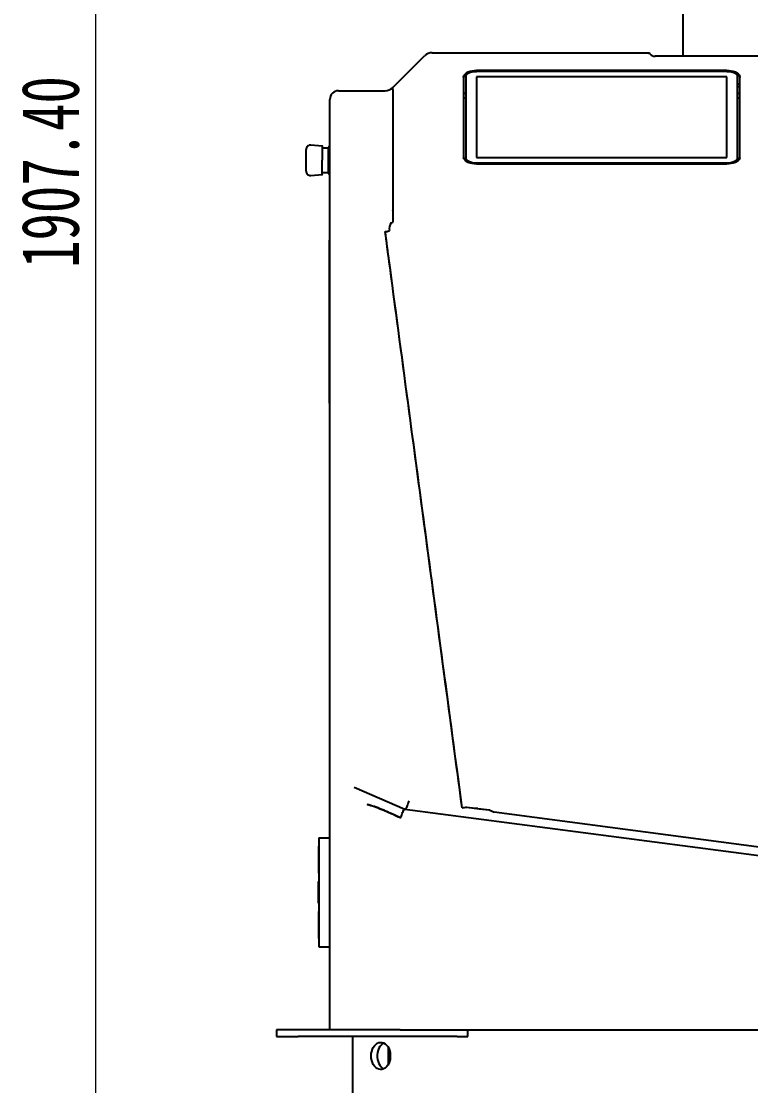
# Model space of a CAD drawing. Header units: millimetres. Extents: x -151 to 542, y -128 to 292.
# Drawn here: x 163.77 to 197.3, y 172.35 to 221.32 of the extents above; entities that cross this region are included whole.
import ezdxf

# ---------------------------------------------------------------- set-up
doc = ezdxf.new("R2010")
doc.units = ezdxf.units.MM
doc.styles.add('SLDTEXTSTYLE3', font='TXT', dxfattribs={"width": 0.7})
doc.dimstyles.new('SLDDIMSTYLE4', dxfattribs={"dimtxt": 2.857707, "dimasz": 1.5, "dimexe": 0, "dimexo": 0.0625, "dimgap": 0.714427, "dimtad": 1, "dimlfac": 20, "dimrnd": 1e-09, "dimzin": 4, "dimdsep": 46, "dimtxsty": 'SLDTEXTSTYLE3', "dimsah": 1, "dimcen": 0.09, "dimadec": 0, "dimazin": 1, "dimtfac": 1, "dimtofl": 0, "dimtmove": 0, "dimatfit": 3, "dimfxl": 1, "dimfrac": 2, "dimtolj": 1, "dimtzin": 12, "dimarcsym": 0})

# ---------------------------------------------------------------- blocks, each defined once
blk = doc.blocks.new('_D_6')
at = {"color": 7, "linetype": 'Continuous', "lineweight": 18}
for p, q in [((195.804, 263.618), (165.179, 263.618)), ((167.179, 263.618), (167.179, 168.248)), ((186.554, 168.248), (165.179, 168.248))]:
    blk.add_line(p, q, dxfattribs=at)
for points in [[(167.179, 263.618), (166.879, 262.118), (167.479, 262.118)], [(167.179, 168.248), (167.479, 169.748), (166.879, 169.748)]]:
    blk.add_solid(points, dxfattribs=at)
at = {"color": 7, "linetype": 'Continuous', "lineweight": 18, "insert": (163.768, 209.975), "char_height": 2.6458, "attachment_point": 1, "rotation": 90, "style": 'SLDTEXTSTYLE3'}
blk.add_mtext('1907.40', dxfattribs=at)

msp = doc.modelspace()

# ---------------------------------------------------------------- linework, layer by layer
at = {"color": 7, "linetype": 'Continuous', "lineweight": 25}
for p, q in [((194.20414, 219.71094), (194.20414, 259.59823)), ((182.66125, 219.87323), (192.65414, 219.87323)), ((192.65414, 219.87323), (192.65414, 219.8452)), ((180.84757, 218.26665), (182.3077, 219.72678)), ((192.66902, 219.80624), (192.65414, 219.8452)), ((202.70414, 219.71094), (192.90414, 219.71094)), ((196.20414, 219.05624), (184.70414, 219.05624)), ((196.20414, 219.01294), (184.70414, 219.01294)), ((196.20414, 219.00624), (184.70414, 219.00624)), ((192.65414, 219.01294), (192.65414, 219.00624)), ((194.20414, 219.00624), (194.20414, 219.01294)), ((184.10414, 218.75624), (184.10414, 215.05624)), ((184.20414, 218.75624), (184.20414, 215.05624)), ((196.20414, 218.75624), (184.70414, 218.75624)), ((184.70414, 218.75624), (184.70414, 215.05624)), ((196.20414, 218.75581), (184.70414, 218.75581)), ((196.20414, 215.05624), (196.20414, 218.75624)), ((196.70414, 215.05624), (196.70414, 218.75624)), ((196.70414, 218.44823), (196.80414, 218.44823)), ((196.80414, 215.05624), (196.80414, 218.75624)), ((178.35414, 218.12323), (180.49704, 218.12323)), ((180.84757, 218.21929), (180.84757, 218.26665)), ((180.85059, 218.18307), (180.85059, 212.62144)), ((184.20414, 217.99823), (184.10414, 217.99823)), ((196.80414, 218.29823), (196.70414, 218.29823)), ((196.80414, 217.99823), (196.70414, 217.99823)), ((177.95414, 217.70983), (177.95414, 217.72323)), ((177.95414, 212.14649), (177.95414, 217.70983)), ((184.10414, 217.79823), (184.20414, 217.79823)), ((196.70414, 217.79823), (196.80414, 217.79823)), ((177.60544, 215.57936), (177.08046, 215.62233)), ((177.87914, 215.47823), (177.61414, 215.47823)), ((177.92618, 215.55377), (177.87914, 215.47823)), ((177.87914, 215.47823), (177.87914, 214.36823)), ((177.92618, 215.55377), (177.92618, 214.29268)), ((177.95414, 215.55823), (177.9345, 215.55823)), ((176.86364, 214.94038), (176.86364, 214.96026)), ((184.20414, 214.89041), (184.20414, 215.05624)), ((184.70414, 215.05624), (196.20414, 215.05624)), ((196.70414, 215.05624), (196.70414, 214.89041)), ((177.60544, 214.26709), (177.60544, 214.92323)), ((184.70414, 214.80624), (196.20414, 214.80624)), ((184.70414, 214.75624), (196.20414, 214.75624)), ((177.08046, 214.22413), (177.60544, 214.26709)), ((177.61414, 214.36823), (177.87914, 214.36823)), ((177.87914, 214.36823), (177.92618, 214.29268)), ((177.9345, 214.28823), (177.95414, 214.28823)), ((180.85059, 212.59543), (180.85059, 212.07443)), ((177.95414, 212.07293), (177.95414, 212.14649)), ((177.95414, 212.06136), (177.95414, 212.07293)), ((177.95414, 174.92323), (177.95414, 212.06136)), ((180.77088, 212.04896), (180.85059, 212.07443)), ((180.77088, 212.04896), (180.85059, 212.07443)), ((180.65414, 211.6761), (180.65414, 211.67615)), ((177.95414, 211.24823), (177.92914, 211.24823)), ((177.92914, 211.24823), (177.92914, 210.77323)), ((177.92914, 210.77323), (177.92914, 204.22323)), ((177.92914, 204.22323), (177.92914, 203.74823)), ((177.92914, 203.74823), (177.95414, 203.74823)), ((179.07789, 186.08464), (181.40414, 185.07323)), ((184.25428, 185.17137), (185.27833, 185.03742)), ((184.62231, 185.12323), (184.75414, 185.12323)), ((184.75414, 185.12323), (184.75414, 185.10598)), ((180.65414, 184.92751), (180.65414, 184.92873)), ((181.40224, 185.07348), (197.80414, 182.92323)), ((185.517, 184.94522), (197.80414, 183.32796)), ((177.45414, 183.74823), (177.45414, 183.24823)), ((177.45414, 183.74823), (177.95414, 183.74823)), ((177.42914, 183.37323), (177.45414, 183.37323)), ((177.42914, 183.37323), (177.42914, 183.12323)), ((177.45414, 183.24823), (177.45414, 179.24823)), ((177.42914, 183.12323), (177.42914, 182.37323)), ((177.42914, 182.37323), (177.42914, 182.12323)), ((177.45414, 182.12323), (177.42914, 182.12323)), ((177.42914, 181.73823), (177.43914, 181.74823)), ((177.42914, 181.73823), (177.43914, 181.74823)), ((177.42914, 181.59823), (177.42914, 181.73823)), ((177.43914, 181.74823), (177.45414, 181.74823)), ((177.43914, 181.74823), (177.43914, 181.59823)), ((177.43914, 181.74823), (177.45414, 181.74823)), ((177.42914, 180.89823), (177.42914, 181.59823)), ((177.43914, 181.59823), (177.43914, 180.89823)), ((177.42914, 180.75823), (177.42914, 180.89823)), ((177.43914, 180.74823), (177.42914, 180.75823)), ((177.42914, 180.75823), (177.43914, 180.74823)), ((177.43914, 180.89823), (177.43914, 180.74823)), ((177.43914, 180.74823), (177.45414, 180.74823)), ((177.42914, 180.37323), (177.42914, 180.12323)), ((177.42914, 180.37323), (177.45414, 180.37323)), ((177.42914, 180.12323), (177.42914, 179.37323)), ((177.42914, 179.37323), (177.42914, 179.12323)), ((177.45414, 179.24823), (177.45414, 178.74823)), ((177.45414, 179.12323), (177.42914, 179.12323)), ((177.45414, 178.74823), (177.95414, 178.74823)), ((175.50414, 174.92323), (175.50414, 174.62323)), ((176.50414, 174.92323), (175.50414, 174.92323)), ((180.67165, 174.92323), (176.50414, 174.92323)), ((181.18956, 174.92323), (180.67165, 174.92323)), ((181.18956, 174.92323), (197.80414, 174.92323)), ((184.30414, 174.62323), (184.30414, 174.92323)), ((175.50414, 174.62323), (176.50414, 174.62323)), ((183.80414, 174.62323), (176.50414, 174.62323)), ((179.00414, 172.02323), (179.00414, 174.62323)), ((183.80414, 174.62323), (184.30414, 174.62323)), ((180.65414, 173.3591), (180.65414, 174.08736))]:
    msp.add_line(p, q, dxfattribs=at)
at = {"color": 7, "linetype": 'Continuous', "lineweight": 25, "flags": 128}
for points in [[(184.10414, 218.75624), (184.11326, 218.80834), (184.14033, 218.85885), (184.18453, 218.90624), (184.24452, 218.94908), (184.31847, 218.98605), (184.40414, 219.01605), (184.49893, 219.03815), (184.59996, 219.05168), (184.70414, 219.05624)], [(184.10414, 218.71294), (184.11326, 218.76503), (184.14033, 218.81555), (184.18453, 218.86294), (184.24452, 218.90578), (184.31847, 218.94275), (184.40414, 218.97275), (184.49893, 218.99485), (184.59996, 219.00838), (184.70414, 219.01294)], [(184.70414, 219.00624), (184.6066, 219.00144), (184.5128, 218.98721), (184.42636, 218.96411), (184.35059, 218.93302), (184.28841, 218.89513), (184.2422, 218.85191), (184.21375, 218.80501), (184.20414, 218.75624)], [(196.20414, 219.05624), (196.30833, 219.05168), (196.40936, 219.03815), (196.50414, 219.01605), (196.58982, 218.98605), (196.66377, 218.94908), (196.72376, 218.90624), (196.76796, 218.85885), (196.79503, 218.80834), (196.80414, 218.75624)], [(196.20414, 219.01294), (196.30833, 219.00838), (196.40936, 218.99485), (196.50414, 218.97275), (196.58982, 218.94275), (196.66377, 218.90578), (196.72376, 218.86294), (196.76796, 218.81555), (196.79503, 218.76503), (196.80414, 218.71294)], [(196.70414, 218.75624), (196.69454, 218.80501), (196.66608, 218.85191), (196.61988, 218.89513), (196.5577, 218.93302), (196.48193, 218.96411), (196.39549, 218.98721), (196.30169, 219.00144), (196.20414, 219.00624)], [(184.70414, 214.75624), (184.59996, 214.7608), (184.49893, 214.77433), (184.40414, 214.79643), (184.31847, 214.82643), (184.24452, 214.8634), (184.18453, 214.90624), (184.14033, 214.95363), (184.11326, 215.00415), (184.10414, 215.05624)], [(184.20414, 215.05624), (184.21375, 215.00747), (184.2422, 214.96057), (184.28841, 214.91735), (184.35059, 214.87946), (184.42636, 214.84837), (184.5128, 214.82527), (184.6066, 214.81104), (184.70414, 214.80624)], [(196.80414, 215.05624), (196.79503, 215.00415), (196.76796, 214.95363), (196.72376, 214.90624), (196.66377, 214.8634), (196.58982, 214.82643), (196.50414, 214.79643), (196.40936, 214.77433), (196.30833, 214.7608), (196.20414, 214.75624)], [(196.20414, 214.80624), (196.30169, 214.81104), (196.39549, 214.82527), (196.48193, 214.84837), (196.5577, 214.87946), (196.61988, 214.91735), (196.66608, 214.96057), (196.69454, 215.00747), (196.70414, 215.05624)], [(184.25428, 185.17137), (184.82279, 185.09701), (185.27833, 185.03742)], [(179.85301, 173.72323), (179.85937, 173.82885), (179.87826, 173.93144), (179.90913, 174.02804), (179.95111, 174.11587), (180.00298, 174.1924), (180.06324, 174.25543), (180.13018, 174.30316), (180.20185, 174.3342), (180.2762, 174.34766), (180.35109, 174.34317), (180.42437, 174.32083), (180.49392, 174.28131), (180.55775, 174.22573), (180.61402, 174.15569), (180.66111, 174.07321), (180.69767, 173.98067), (180.72264, 173.88071), (180.73531, 173.77623), (180.73531, 173.67022), (180.72264, 173.56574), (180.69767, 173.46579), (180.66111, 173.37324), (180.61402, 173.29077), (180.55775, 173.22073), (180.49392, 173.16515), (180.42437, 173.12562), (180.35109, 173.10329), (180.2762, 173.09879), (180.20185, 173.11226), (180.13018, 173.1433), (180.06324, 173.19102), (180.00298, 173.25406), (179.95111, 173.33059), (179.90913, 173.41842), (179.87826, 173.51502), (179.85937, 173.6176), (179.85301, 173.72323)], [(180.43638, 174.31536), (180.37883, 174.28131), (180.31501, 174.22573), (180.25874, 174.15569), (180.21165, 174.07321), (180.17509, 173.98067), (180.15012, 173.88071), (180.13745, 173.77623), (180.13745, 173.67022), (180.15012, 173.56574), (180.17509, 173.46579), (180.21165, 173.37324), (180.25874, 173.29077), (180.31501, 173.22073), (180.37883, 173.16515), (180.43638, 173.13109)]]:
    msp.add_lwpolyline(points, dxfattribs=at)
at = {"color": 7, "linetype": 'Continuous', "lineweight": 25}
for centre, radius, start, end in [((182.66125, 219.37323), 0.5, 90, 135), ((178.35414, 217.72323), 0.4, 90, 180), ((180.49704, 218.62323), 0.5, 270.000147, 315), ((177.06414, 215.423), 0.2, 85.320951, 180), ((177.60414, 215.56945), 0.01, 0, 82.573427), ((177.9345, 215.54823), 0.01, 90, 146.309932), ((177.06414, 214.42346), 0.2, 180, 274.679049), ((177.60414, 214.27701), 0.01, 277.426573, 0), ((177.9345, 214.29823), 0.01, 213.690068, 270), ((180.76304, 212.60844), 0.08851, 351.551285, 8.448715), ((181.07951, 211.80839), 0.39131, 142.065506, 196.448576), ((182.35557, 197.46628), 12.44066, 277.771926, 278.778834)]:
    msp.add_arc(centre, radius, start, end, dxfattribs=at)
for centre, major_axis, ratio, start_param, end_param in [((192.90414, 219.85528), (0.25, 0), 0.57735027, 3.48823943, 4.71238898), ((179.85059, 217.31704), (0.96593, 0.96593), 0.26794919, 6.02138592, 6.09913527)]:
    msp.add_ellipse(centre, major_axis=major_axis, ratio=ratio, start_param=start_param, end_param=end_param, dxfattribs=at)
for points in [[(180.84757, 218.21929), (180.84453, 218.23001), (180.83846, 218.25147), (180.84453, 218.26159), (180.84757, 218.26665)], [(177.61414, 214.92323), (177.61414, 214.96552), (177.61414, 215.05011), (177.61414, 215.17212), (177.61414, 215.28457), (177.61414, 215.3831), (177.61414, 215.46408), (177.61414, 215.52381), (177.61414, 215.56223), (177.61414, 215.56704), (177.61414, 215.56945)], [(176.86414, 214.92323), (176.86414, 214.95594), (176.86414, 215.02136), (176.86414, 215.11571), (176.86414, 215.20268), (176.86414, 215.27888), (176.86414, 215.34151), (176.86414, 215.3877), (176.86414, 215.41742), (176.86414, 215.42114), (176.86414, 215.423)], [(176.86414, 214.42346), (176.86414, 214.42532), (176.86414, 214.42904), (176.86414, 214.45876), (176.86414, 214.50494), (176.86414, 214.56758), (176.86414, 214.64378), (176.86414, 214.73074), (176.86414, 214.8251), (176.86414, 214.89052), (176.86414, 214.92323)]]:
    msp.add_open_spline(points, degree=3, dxfattribs=at)
for points, knots in [([(180.50037, 211.64689), (180.53109, 211.64725), (180.57047, 211.6477), (180.64134, 211.66533), (180.67587, 211.68305), (180.70422, 211.69759)], [0, 0, 0, 0, 0.38825435, 0.49763316, 1, 1, 1, 1]), ([(180.50037, 211.64689), (180.52015, 211.64663), (180.55982, 211.64611), (180.63357, 211.66148), (180.67601, 211.68317), (180.70422, 211.69759)], [0, 0, 0, 0, 0.24998081, 0.50150498, 1, 1, 1, 1]), ([(184.03792, 185.1399), (183.70101, 187.66439), (183.1041, 192.13693), (181.98728, 200.50525), (181.14502, 206.8164), (180.56275, 211.17949), (180.50037, 211.64689)], [0, 0, 0, 0, 0.28570195, 0.50616684, 0.94709667, 1, 1, 1, 1]), ([(184.03792, 185.1399), (183.4483, 189.55793), (182.26904, 198.39399), (181.08993, 207.22926), (180.50037, 211.64689)], [0, 0, 0, 0, 0.50000004, 1, 1, 1, 1]), ([(179.67012, 185.29168), (179.77955, 185.26154), (180.00033, 185.20075), (180.34058, 185.06607), (180.68426, 184.91694), (180.91638, 184.81139), (181.0329, 184.75841)], [0, 0, 0, 0, 0.25143382, 0.50723225, 0.75262051, 1, 1, 1, 1]), ([(181.0329, 184.75841), (180.91711, 184.81066), (180.68465, 184.91556), (180.34214, 185.06337), (180.00142, 185.19964), (179.78108, 185.26085), (179.67012, 185.29168)], [0, 0, 0, 0, 0.24546202, 0.4927702, 0.74454043, 1, 1, 1, 1]), ([(181.58685, 185.46251), (181.5867, 185.46196), (181.57785, 185.42889), (181.55542, 185.3522), (181.51617, 185.24127), (181.47316, 185.14588), (181.43365, 185.08255), (181.41519, 185.07618), (181.40597, 185.07299)], [0, 0, 0, 0, 0.00268292, 0.16108742, 0.37262343, 0.58229058, 0.79113125, 1, 1, 1, 1]), ([(181.0329, 184.75841), (181.05579, 184.74815), (181.09335, 184.73131), (181.14001, 184.71067), (181.17268, 184.6978), (181.19312, 184.68986), (181.2068, 184.69081), (181.21251, 184.6936), (181.21998, 184.70192), (181.23599, 184.74178), (181.26047, 184.82313), (181.30129, 184.93043), (181.34431, 185.01945), (181.37954, 185.06822), (181.39548, 185.07191), (181.40224, 185.07348)], [0, 0, 0, 0, 0.09273726, 0.15219769, 0.18742786, 0.22282269, 0.23058686, 0.23716697, 0.24555807, 0.27054069, 0.39045637, 0.55436672, 0.71815723, 0.8805975, 1, 1, 1, 1]), ([(181.18956, 184.68791), (181.18869, 184.6883), (181.13627, 184.71183), (181.08415, 184.73532), (181.0329, 184.75841)], [0, 0, 0, 0, 0.01661133, 1, 1, 1, 1]), ([(185.27833, 185.03742), (185.31492, 185.02307), (185.38655, 184.99498), (185.47415, 184.96157), (185.517, 184.94522)], [0, 0, 0, 0, 0.51081591, 1, 1, 1, 1]), ([(185.27833, 185.03742), (185.31405, 185.02341), (185.38556, 184.99537), (185.47316, 184.96195), (185.517, 184.94522)], [0, 0, 0, 0, 0.49949752, 1, 1, 1, 1])]:
    msp.add_open_spline(points, degree=3, knots=knots, dxfattribs=at)

# ---------------------------------------------------------------- dimensions: what is measured, and where the dimension line sits
at = {"color": 7, "linetype": 'Continuous', "lineweight": 18}
dim = msp.add_linear_dim(base=(167.17914, 168.24823), p1=(195.80414, 263.61823), p2=(186.55414, 168.24823), angle=90, dimstyle='SLDDIMSTYLE4', dxfattribs=at)
dim.commit()
dim.dimension.update_dxf_attribs({"geometry": '_D_6', "text_midpoint": (167.17914, 215.93323), "dimtype": 160})

doc.saveas('drawing.dxf')
